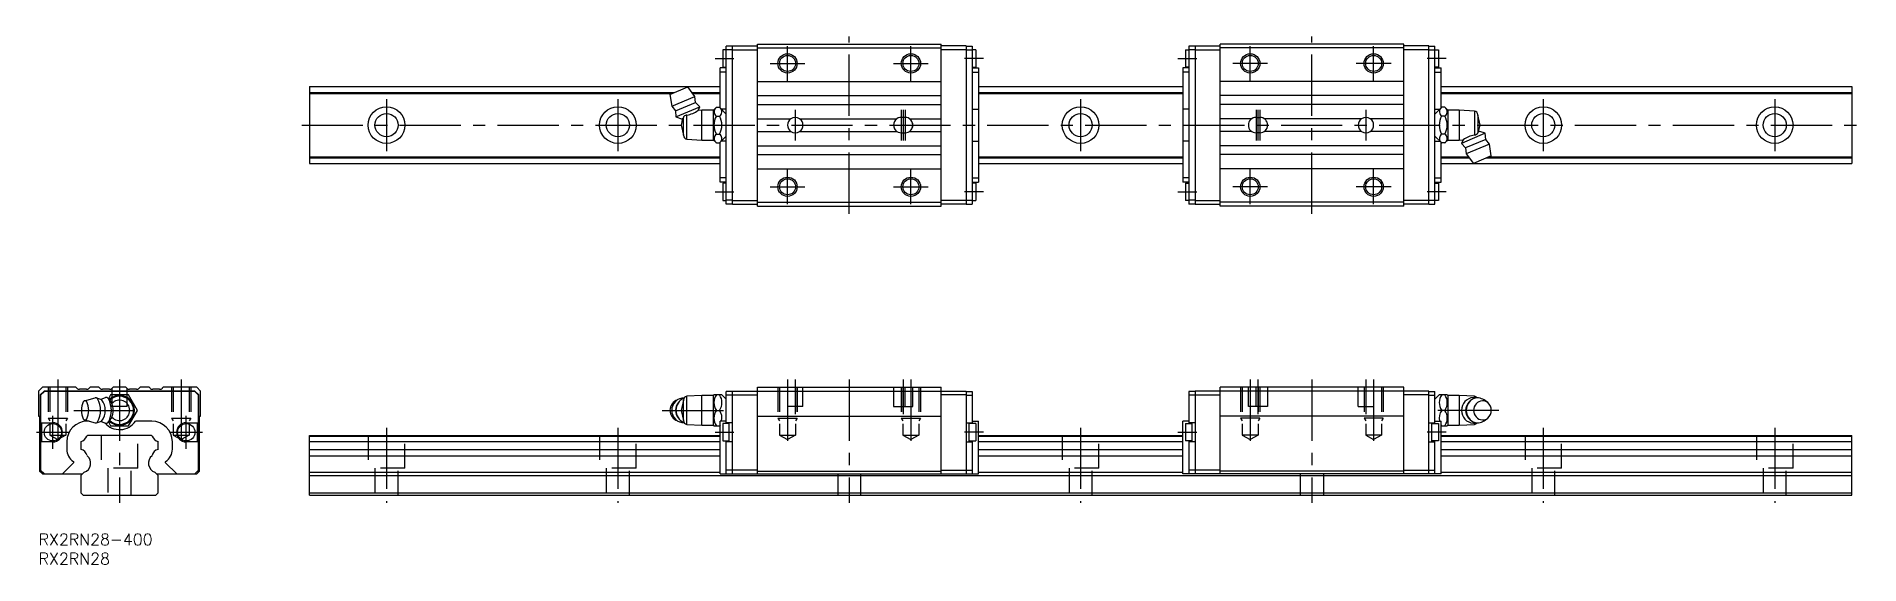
# Model space of a CAD drawing. Extents: x -1 to 472, y -8 to 129.
import ezdxf

# ---------------------------------------------------------------- set-up
doc = ezdxf.new("R2010")
doc.units = 0
doc.header["$LTSCALE"] = 0.5
doc.linetypes.add('CENTER', pattern=[50.8, 31.75, -6.35, 6.35, -6.35])
doc.linetypes.add('DASHED', pattern=[19.05, 12.7, -6.35])
for name, color, linetype in [('MSM_CENTER', 1, 'CENTER'), ('MSM_CONTINUOUS', 7, 'CONTINUOUS'), ('MSM_DASHED', 4, 'DASHED'), ('MSM_NARROW', 5, 'CONTINUOUS'), ('MSM_PART_NUMBER', 7, 'CONTINUOUS')]:
    doc.layers.add(name, color=color, linetype=linetype)
doc.styles.get("Standard").update_dxf_attribs({"font": 'txt.shx', "height": 2, "bigfont": 'bigfont.shx'})

# ---------------------------------------------------------------- blocks, each defined once
blk = doc.blocks.new('*U68')
at = {"layer": 'MSM_PART_NUMBER'}
blk.add_text('RX2RN28-400', height=3, dxfattribs=at).set_placement((0, -3))
blk = doc.blocks.new('*U69')
at = {"layer": 'MSM_PART_NUMBER'}
blk.add_text('RX2RN28', height=3, dxfattribs=at).set_placement((0, -8))

msp = doc.modelspace()

# ---------------------------------------------------------------- linework, layer by layer
at = {"layer": 'MSM_CENTER'}
for p, q in [((210.23, 82.99), (210.23, 128.99)), ((330.23, 82.99), (330.23, 128.99)), ((175.43, 123.29), (180.33, 123.29)), ((194.23, 117.49), (194.23, 126.49)), ((226.23, 117.49), (226.23, 126.49)), ((245.03, 123.29), (240.13, 123.29)), ((295.43, 123.29), (300.33, 123.29)), ((314.23, 117.49), (314.23, 126.49)), ((346.23, 117.49), (346.23, 126.49)), ((365.03, 123.29), (360.13, 123.29)), ((189.73, 121.99), (198.73, 121.99)), ((221.73, 121.99), (230.73, 121.99)), ((318.73, 121.99), (309.73, 121.99)), ((350.73, 121.99), (341.73, 121.99)), ((90.23, 112.74), (90.23, 99.24)), ((150.23, 112.74), (150.23, 99.24)), ((196.23, 109.98), (196.23, 101.99)), ((223.73, 109.99), (223.73, 101.99)), ((224.23, 109.99), (224.23, 101.99)), ((224.73, 109.99), (224.73, 101.99)), ((270.23, 112.74), (270.23, 99.24)), ((315.73, 109.99), (315.73, 101.99)), ((316.23, 109.99), (316.23, 101.99)), ((316.73, 109.99), (316.73, 101.99)), ((344.23, 109.98), (344.23, 101.99)), ((390.23, 112.74), (390.23, 99.24)), ((450.23, 112.74), (450.23, 99.24)), ((68.23, 105.99), (472.23, 105.99)), ((189.73, 89.99), (198.73, 89.99)), ((194.23, 85.49), (194.23, 94.49)), ((221.73, 89.99), (230.73, 89.99)), ((226.23, 85.49), (226.23, 94.49)), ((318.73, 89.99), (309.73, 89.99)), ((314.23, 85.49), (314.23, 94.49)), ((350.73, 89.99), (341.73, 89.99)), ((346.23, 85.49), (346.23, 94.49)), ((175.43, 88.69), (180.33, 88.69)), ((245.03, 88.69), (240.13, 88.69)), ((295.43, 88.69), (300.33, 88.69)), ((365.03, 88.69), (360.13, 88.69)), ((5, 40), (5, 22.41)), ((21, 40), (21, 8)), ((37, 40), (37, 22.41)), ((194.23, 40), (194.23, 22.41)), ((196.23, 40), (196.23, 31)), ((210.23, 40), (210.23, 8)), ((224.23, 40), (224.23, 31)), ((226.23, 40), (226.23, 22.41)), ((314.23, 40), (314.23, 22.41)), ((316.23, 40), (316.23, 31)), ((330.23, 40), (330.23, 8)), ((344.23, 40), (344.23, 31)), ((346.23, 40), (346.23, 22.41)), ((3.7, 22.05), (3.7, 30.55)), ((9.1, 32), (27.61, 32)), ((38.3, 22.05), (38.3, 30.55)), ((161.73, 32), (180.33, 32)), ((378.73, 32), (360.13, 32)), ((-0.55, 26.3), (7.95, 26.3)), ((34.05, 26.3), (42.55, 26.3)), ((90.23, 27.5), (90.23, 8)), ((150.23, 27.5), (150.23, 8)), ((175.43, 26.3), (180.33, 26.3)), ((245.03, 26.3), (240.13, 26.3)), ((270.23, 27.5), (270.23, 8)), ((295.43, 26.3), (300.33, 26.3)), ((365.03, 26.3), (360.13, 26.3)), ((390.23, 27.5), (390.23, 8)), ((450.23, 27.5), (450.23, 8))]:
    msp.add_line(p, q, dxfattribs=at)
at = {"layer": 'MSM_CONTINUOUS'}
for p, q in [((177.43, 125.54), (177.43, 121.04)), ((178.33, 125.54), (177.43, 125.54)), ((178.33, 85.49), (178.33, 126.49)), ((179.93, 126.49), (178.33, 126.49)), ((179.93, 125.49), (178.33, 125.49)), ((179.93, 85.44), (179.93, 126.54)), ((179.93, 126.54), (186.43, 126.54)), ((179.93, 125.54), (186.43, 125.54)), ((186.43, 126.99), (234.03, 126.99)), ((186.43, 84.99), (186.43, 126.99)), ((186.43, 125.99), (234.03, 125.99)), ((234.03, 84.99), (234.03, 126.99)), ((240.53, 126.54), (234.03, 126.54)), ((240.53, 125.54), (234.03, 125.54)), ((240.53, 126.54), (240.53, 85.44)), ((240.53, 126.49), (242.13, 126.49)), ((240.53, 125.49), (242.13, 125.49)), ((242.13, 126.49), (242.13, 85.49)), ((243.03, 125.54), (242.13, 125.54)), ((243.03, 125.54), (243.03, 121.04)), ((297.43, 125.54), (297.43, 121.04)), ((297.43, 125.54), (298.33, 125.54)), ((299.93, 126.49), (298.33, 126.49)), ((298.33, 126.49), (298.33, 85.49)), ((299.93, 125.49), (298.33, 125.49)), ((299.93, 126.54), (299.93, 85.44)), ((299.93, 126.54), (306.43, 126.54)), ((299.93, 125.54), (306.43, 125.54)), ((354.03, 126.99), (306.43, 126.99)), ((306.43, 84.99), (306.43, 126.99)), ((354.03, 125.99), (306.43, 125.99)), ((354.03, 84.99), (354.03, 126.99)), ((360.53, 126.54), (354.03, 126.54)), ((360.53, 125.54), (354.03, 125.54)), ((360.53, 85.44), (360.53, 126.54)), ((360.53, 126.49), (362.13, 126.49)), ((360.53, 125.49), (362.13, 125.49)), ((362.13, 85.49), (362.13, 126.49)), ((362.13, 125.54), (363.03, 125.54)), ((363.03, 125.54), (363.03, 121.04)), ((178.33, 120.82), (176.73, 120.82)), ((176.73, 110.46), (176.73, 120.82)), ((178.33, 119.69), (176.73, 119.69)), ((177.43, 121.04), (178.33, 121.04)), ((242.13, 121.04), (243.03, 121.04)), ((242.13, 120.82), (243.73, 120.82)), ((242.13, 119.69), (243.73, 119.69)), ((243.73, 120.82), (243.73, 91.15)), ((298.33, 120.82), (296.73, 120.82)), ((296.73, 120.82), (296.73, 91.15)), ((298.33, 119.69), (296.73, 119.69)), ((298.33, 121.04), (297.43, 121.04)), ((363.03, 121.04), (362.13, 121.04)), ((362.13, 120.82), (363.73, 120.82)), ((362.13, 119.69), (363.73, 119.69)), ((363.73, 110.46), (363.73, 120.82)), ((70.23, 115.99), (70.23, 95.99)), ((70.23, 115.99), (176.73, 115.99)), ((70.23, 114.47), (164.95, 114.47)), ((70.23, 114.19), (164.28, 114.19)), ((163.73, 113.95), (168.34, 115.91)), ((163.73, 113.95), (164.21, 110.89)), ((170.21, 113.44), (168.34, 115.91)), ((169.43, 114.47), (176.73, 114.47)), ((169.64, 114.19), (176.73, 114.19)), ((186.43, 117.34), (234.03, 117.34)), ((186.43, 113.64), (234.03, 113.64)), ((243.73, 115.99), (296.73, 115.99)), ((243.73, 114.47), (296.73, 114.47)), ((243.73, 114.19), (296.73, 114.19)), ((354.03, 117.34), (306.43, 117.34)), ((354.03, 113.64), (306.43, 113.64)), ((363.73, 115.99), (470.23, 115.99)), ((363.73, 114.47), (470.23, 114.47)), ((363.73, 114.19), (470.23, 114.19)), ((470.23, 115.99), (470.23, 95.99)), ((164.21, 110.89), (170.21, 113.44)), ((164.21, 110.89), (165.18, 109.68)), ((165.18, 109.68), (170.4, 111.89)), ((165.18, 109.68), (165.3, 108.1)), ((165.3, 108.1), (171.45, 110.71)), ((170.4, 111.89), (170.21, 113.44)), ((171.45, 110.71), (170.4, 111.89)), ((172.03, 109.86), (171.03, 109.8)), ((171.04, 109.79), (171.45, 110.71)), ((172.03, 102.11), (172.03, 109.86)), ((175.03, 109.86), (172.03, 109.86)), ((175.77, 110.6), (175.03, 109.86)), ((175.03, 102.11), (175.03, 109.86)), ((175.77, 110.6), (176.6, 110.6)), ((178.33, 108.86), (176.6, 110.6)), ((178.33, 110.13), (177.06, 110.13)), ((186.43, 111.34), (234.03, 111.34)), ((242.13, 110.13), (243.73, 110.13)), ((298.33, 110.13), (296.73, 110.13)), ((354.03, 111.34), (306.43, 111.34)), ((363.87, 110.6), (362.13, 108.86)), ((362.13, 110.13), (363.4, 110.13)), ((364.7, 110.6), (363.87, 110.6)), ((365.43, 109.86), (364.7, 110.6)), ((368.43, 109.86), (365.43, 109.86)), ((365.43, 109.86), (365.43, 102.11)), ((372.35, 109.63), (368.43, 109.86)), ((368.43, 109.86), (368.43, 102.11)), ((372.35, 109.63), (372.35, 103.39)), ((165.3, 108.1), (166.7, 107.61)), ((167.03, 107.75), (166.63, 105.99)), ((166.63, 105.99), (167.23, 103.34)), ((166.7, 107.61), (167.15, 107.8)), ((167.15, 107.8), (167.23, 107.97)), ((167.23, 103.34), (167.23, 107.97)), ((168.12, 102.34), (168.12, 108.58)), ((175.77, 108.29), (176.6, 108.29)), ((186.43, 107.64), (195.1, 107.64)), ((186.43, 104.34), (195.1, 104.34)), ((197.36, 107.64), (222.6, 107.64)), ((197.36, 104.34), (222.6, 104.34)), ((224.73, 107.99), (223.73, 107.99)), ((225.86, 107.64), (234.03, 107.64)), ((225.86, 104.34), (234.03, 104.34)), ((314.6, 107.64), (306.43, 107.64)), ((314.6, 104.34), (306.43, 104.34)), ((315.73, 107.99), (316.73, 107.99)), ((343.1, 107.64), (317.86, 107.64)), ((343.1, 104.34), (317.86, 104.34)), ((354.03, 107.64), (345.36, 107.64)), ((354.03, 104.34), (345.36, 104.34)), ((364.7, 108.29), (363.87, 108.29)), ((373.83, 105.99), (373.23, 108.64)), ((373.23, 108.64), (373.23, 104)), ((373.31, 104.17), (373.23, 104)), ((373.77, 104.36), (373.31, 104.17)), ((373.43, 104.22), (373.83, 105.99)), ((375.16, 103.87), (373.77, 104.36)), ((168.12, 102.34), (172.03, 102.11)), ((172.03, 102.11), (175.03, 102.11)), ((175.03, 102.11), (175.77, 101.37)), ((175.77, 103.68), (176.6, 103.68)), ((175.77, 101.37), (176.6, 101.37)), ((176.6, 101.37), (178.33, 103.11)), ((176.73, 91.15), (176.73, 101.51)), ((178.33, 101.84), (177.06, 101.84)), ((186.43, 100.64), (234.03, 100.64)), ((223.73, 103.99), (224.73, 103.99)), ((242.13, 101.84), (243.73, 101.84)), ((298.33, 101.84), (296.73, 101.84)), ((354.03, 100.64), (306.43, 100.64)), ((316.73, 103.99), (315.73, 103.99)), ((362.13, 103.11), (363.87, 101.37)), ((362.13, 101.84), (363.4, 101.84)), ((363.73, 91.15), (363.73, 101.51)), ((364.7, 103.68), (363.87, 103.68)), ((364.7, 101.37), (363.87, 101.37)), ((364.7, 101.37), (365.43, 102.11)), ((365.43, 102.11), (368.43, 102.11)), ((368.43, 102.11), (369.43, 102.17)), ((375.16, 103.87), (369.01, 101.26)), ((369.43, 102.18), (369.01, 101.26)), ((369.01, 101.26), (370.06, 100.08)), ((375.28, 102.29), (370.06, 100.08)), ((370.06, 100.08), (370.26, 98.53)), ((376.26, 101.08), (370.26, 98.53)), ((375.28, 102.29), (375.16, 103.87)), ((376.26, 101.08), (375.28, 102.29)), ((376.73, 98.02), (376.26, 101.08)), ((70.23, 97.79), (176.73, 97.79)), ((70.23, 97.5), (176.73, 97.5)), ((70.23, 95.99), (176.73, 95.99)), ((186.43, 98.34), (234.03, 98.34)), ((186.43, 94.64), (234.03, 94.64)), ((243.73, 97.79), (296.73, 97.79)), ((243.73, 97.5), (296.73, 97.5)), ((243.73, 95.99), (296.73, 95.99)), ((354.03, 98.34), (306.43, 98.34)), ((354.03, 94.64), (306.43, 94.64)), ((363.73, 97.79), (370.82, 97.79)), ((363.73, 97.5), (371.04, 97.5)), ((363.73, 95.99), (470.23, 95.99)), ((370.26, 98.53), (372.13, 96.06)), ((376.73, 98.02), (372.13, 96.06)), ((375.52, 97.5), (470.23, 97.5)), ((376.18, 97.79), (470.23, 97.79)), ((178.33, 92.29), (176.73, 92.29)), ((178.33, 91.15), (176.73, 91.15)), ((177.43, 90.94), (177.43, 86.44)), ((178.33, 90.94), (177.43, 90.94)), ((242.13, 92.29), (243.73, 92.29)), ((242.13, 91.15), (243.73, 91.15)), ((243.03, 90.94), (242.13, 90.94)), ((243.03, 90.94), (243.03, 86.44)), ((298.33, 92.29), (296.73, 92.29)), ((298.33, 91.15), (296.73, 91.15)), ((297.43, 90.94), (297.43, 86.44)), ((297.43, 90.94), (298.33, 90.94)), ((362.13, 92.29), (363.73, 92.29)), ((362.13, 91.15), (363.73, 91.15)), ((362.13, 90.94), (363.03, 90.94)), ((363.03, 90.94), (363.03, 86.44)), ((177.43, 86.44), (178.33, 86.44)), ((179.93, 86.49), (178.33, 86.49)), ((179.93, 85.49), (178.33, 85.49)), ((179.93, 86.44), (186.43, 86.44)), ((179.93, 85.44), (186.43, 85.44)), ((186.43, 85.99), (234.03, 85.99)), ((240.53, 86.44), (234.03, 86.44)), ((240.53, 85.44), (234.03, 85.44)), ((240.53, 86.49), (242.13, 86.49)), ((240.53, 85.49), (242.13, 85.49)), ((242.13, 86.44), (243.03, 86.44)), ((298.33, 86.44), (297.43, 86.44)), ((299.93, 86.49), (298.33, 86.49)), ((299.93, 85.49), (298.33, 85.49)), ((299.93, 86.44), (306.43, 86.44)), ((299.93, 85.44), (306.43, 85.44)), ((354.03, 85.99), (306.43, 85.99)), ((360.53, 86.44), (354.03, 86.44)), ((360.53, 85.44), (354.03, 85.44)), ((360.53, 86.49), (362.13, 86.49)), ((360.53, 85.49), (362.13, 85.49)), ((363.03, 86.44), (362.13, 86.44)), ((186.43, 84.99), (234.03, 84.99)), ((354.03, 84.99), (306.43, 84.99)), ((1, 38), (0, 37)), ((9.65, 38), (1, 38)), ((9.91, 37.74), (9.65, 38)), ((13.35, 38), (13.09, 37.74)), ((15.65, 38), (13.35, 38)), ((15.91, 37.74), (15.65, 38)), ((19.35, 38), (19.09, 37.74)), ((22.65, 38), (19.35, 38)), ((22.91, 37.74), (22.65, 38)), ((26.35, 38), (26.09, 37.74)), ((28.65, 38), (26.35, 38)), ((28.91, 37.74), (28.65, 38)), ((32.35, 38), (32.09, 37.74)), ((41, 38), (32.35, 38)), ((42, 37), (41, 38)), ((186.43, 38), (234.03, 38)), ((186.43, 15.5), (186.43, 38)), ((234.03, 15.5), (234.03, 38)), ((306.43, 15.5), (306.43, 38)), ((354.03, 38), (306.43, 38)), ((354.03, 15.5), (354.03, 38)), ((0, 37), (0, 30.5)), ((1.45, 37), (0.45, 36)), ((0.45, 36), (0.45, 16.5)), ((1.5, 36.9), (0.5, 35.9)), ((0.5, 35.9), (0.5, 28.8)), ((40.55, 37), (1.45, 37)), ((40.5, 36.9), (1.5, 36.9)), ((12.39, 37.45), (10.61, 37.45)), ((11.92, 34.48), (14.68, 35.24)), ((14.98, 35.24), (16.34, 34.82)), ((16.2, 34.86), (17.39, 35.3)), ((18.39, 37.45), (16.61, 37.45)), ((18.06, 35.11), (18.91, 34.01)), ((18.69, 36), (18.13, 35.02)), ((23.31, 36), (18.69, 36)), ((25.61, 32), (23.31, 36)), ((25.39, 37.45), (23.61, 37.45)), ((31.39, 37.45), (29.61, 37.45)), ((41.5, 35.9), (40.5, 36.9)), ((41.55, 36), (40.55, 37)), ((41.5, 28.8), (41.5, 35.9)), ((41.55, 16.5), (41.55, 36)), ((42, 30.5), (42, 37)), ((167.23, 34.65), (166.63, 32)), ((167.23, 29.35), (167.23, 34.65)), ((172.03, 35.88), (168.12, 35.64)), ((168.12, 28.36), (168.12, 35.64)), ((175.03, 35.88), (172.03, 35.88)), ((172.03, 28.13), (172.03, 35.88)), ((175.15, 36), (175.03, 35.88)), ((175.03, 28.13), (175.03, 35.88)), ((177.21, 36), (175.15, 36)), ((178.33, 34.88), (177.21, 36)), ((179.93, 36.9), (178.33, 36.9)), ((178.33, 28.55), (178.33, 36.9)), ((179.93, 35.9), (178.33, 35.9)), ((179.93, 15.5), (179.93, 37)), ((179.93, 37), (240.53, 37)), ((179.93, 36), (186.43, 36)), ((240.53, 36), (234.03, 36)), ((240.53, 37), (240.53, 15.5)), ((240.53, 36.9), (242.13, 36.9)), ((240.53, 35.9), (242.13, 35.9)), ((242.13, 36.9), (242.13, 28.55)), ((298.33, 36.9), (298.33, 28.55)), ((299.93, 36.9), (298.33, 36.9)), ((299.93, 35.9), (298.33, 35.9)), ((299.93, 37), (299.93, 15.5)), ((360.53, 37), (299.93, 37)), ((299.93, 36), (306.43, 36)), ((360.53, 36), (354.03, 36)), ((360.53, 15.5), (360.53, 37)), ((360.53, 36.9), (362.13, 36.9)), ((360.53, 35.9), (362.13, 35.9)), ((362.13, 28.55), (362.13, 36.9)), ((363.25, 36), (362.13, 34.88)), ((365.31, 36), (363.25, 36)), ((365.43, 35.88), (365.31, 36)), ((368.43, 35.88), (365.43, 35.88)), ((365.43, 35.88), (365.43, 28.13)), ((372.35, 35.64), (368.43, 35.88)), ((368.43, 35.88), (368.43, 28.13)), ((371.26, 34.43), (370.93, 34.11)), ((372.35, 35.64), (372.35, 35.33)), ((0, 30.5), (0.25, 30.5)), ((0.25, 30.5), (0.25, 16.25)), ((0.5, 28.8), (3.7, 28.8)), ((0.75, 28.8), (0.75, 23.8)), ((11.92, 29.52), (14.68, 28.76)), ((13.08, 29.2), (12.67, 29.2)), ((14.98, 28.76), (16.34, 29.18)), ((16.2, 29.14), (17.39, 28.7)), ((18.06, 28.89), (18.91, 29.99)), ((18.13, 28.98), (18.69, 28)), ((23.31, 28), (25.61, 32)), ((29.33, 29.2), (25.14, 29.2)), ((38.3, 28.8), (41.5, 28.8)), ((41.25, 23.8), (41.25, 28.8)), ((41.75, 16.25), (41.75, 30.5)), ((41.75, 30.5), (42, 30.5)), ((166.63, 32), (167.23, 29.35)), ((175.77, 32), (176.6, 32)), ((176.73, 15.5), (176.73, 29.2)), ((178.33, 29.2), (176.73, 29.2)), ((179.13, 28.55), (177.43, 28.55)), ((177.43, 28.55), (177.43, 24.05)), ((179.93, 28.8), (178.33, 28.8)), ((179.13, 23.8), (179.13, 28.8)), ((186.43, 30.5), (234.03, 30.5)), ((240.53, 28.8), (242.13, 28.8)), ((241.33, 23.8), (241.33, 28.8)), ((243.03, 28.55), (241.33, 28.55)), ((242.13, 29.2), (243.73, 29.2)), ((243.03, 28.55), (243.03, 24.05)), ((243.73, 15.5), (243.73, 29.2)), ((296.73, 15.5), (296.73, 29.2)), ((298.33, 29.2), (296.73, 29.2)), ((297.43, 28.55), (299.13, 28.55)), ((297.43, 28.55), (297.43, 24.05)), ((299.93, 28.8), (298.33, 28.8)), ((299.13, 23.8), (299.13, 28.8)), ((354.03, 30.5), (306.43, 30.5)), ((360.53, 28.8), (362.13, 28.8)), ((361.33, 23.8), (361.33, 28.8)), ((361.33, 28.55), (363.03, 28.55)), ((362.13, 29.2), (363.73, 29.2)), ((363.03, 28.55), (363.03, 24.05)), ((363.73, 15.5), (363.73, 29.2)), ((364.7, 32), (363.87, 32)), ((370.93, 29.89), (371.26, 29.57)), ((372.35, 28.67), (372.35, 28.36)), ((3.7, 23.8), (0.5, 23.8)), ((0.5, 23.8), (0.5, 16.5)), ((7.3, 23.83), (7.3, 21.92)), ((11, 23.94), (11, 21.86)), ((12.8, 25.5), (12.52, 25.34)), ((29.2, 25.5), (12.8, 25.5)), ((18.69, 28), (23.31, 28)), ((29.48, 25.34), (29.2, 25.5)), ((31, 21.86), (31, 23.94)), ((34.7, 21.92), (34.7, 23.83)), ((41.5, 23.8), (38.3, 23.8)), ((41.5, 16.5), (41.5, 23.8)), ((70.23, 25.5), (176.73, 25.5)), ((70.23, 10), (70.23, 25.5)), ((70.23, 25.34), (176.73, 25.34)), ((70.23, 23.94), (176.73, 23.94)), ((168.12, 28.36), (172.03, 28.13)), ((172.03, 28.13), (175.03, 28.13)), ((175.03, 28.13), (175.15, 28)), ((175.15, 28), (176.73, 28)), ((176.73, 28.26), (176.6, 28)), ((177.43, 24.05), (179.13, 24.05)), ((178.33, 15.5), (178.33, 24.05)), ((179.93, 23.8), (178.33, 23.8)), ((240.53, 23.8), (242.13, 23.8)), ((241.33, 24.05), (243.03, 24.05)), ((242.13, 24.05), (242.13, 15.5)), ((243.73, 25.5), (296.73, 25.5)), ((243.73, 25.34), (296.73, 25.34)), ((243.73, 23.94), (296.73, 23.94)), ((299.13, 24.05), (297.43, 24.05)), ((298.33, 24.05), (298.33, 15.5)), ((299.93, 23.8), (298.33, 23.8)), ((360.53, 23.8), (362.13, 23.8)), ((363.03, 24.05), (361.33, 24.05)), ((362.13, 15.5), (362.13, 24.05)), ((363.73, 28), (365.31, 28)), ((363.73, 25.5), (470.23, 25.5)), ((363.73, 25.34), (470.23, 25.34)), ((363.73, 23.94), (470.23, 23.94)), ((365.31, 28), (365.43, 28.13)), ((365.43, 28.13), (368.43, 28.13)), ((368.43, 28.13), (372.35, 28.36)), ((470.23, 10), (470.23, 25.5)), ((70.23, 21.86), (176.73, 21.86)), ((70.23, 20.24), (176.73, 20.24)), ((243.73, 21.86), (296.73, 21.86)), ((243.73, 20.24), (296.73, 20.24)), ((363.73, 21.86), (470.23, 21.86)), ((363.73, 20.24), (470.23, 20.24)), ((0.25, 16.25), (1, 15.5)), ((0.45, 16.5), (1.45, 15.5)), ((0.5, 16.5), (1.5, 15.5)), ((1, 15.5), (11.4, 15.5)), ((9.09, 18.42), (6.17, 15.5)), ((11.85, 15.95), (11, 15.1)), ((11, 15.1), (11, 10.6)), ((31, 15.1), (30.15, 15.95)), ((30.6, 15.5), (41, 15.5)), ((31, 10.6), (31, 15.1)), ((35.83, 15.5), (32.91, 18.42)), ((40.5, 15.5), (41.5, 16.5)), ((40.55, 15.5), (41.55, 16.5)), ((41, 15.5), (41.75, 16.25)), ((70.23, 15.95), (176.73, 15.95)), ((70.23, 15.1), (470.23, 15.1)), ((176.73, 15.5), (243.73, 15.5)), ((186.43, 16.5), (178.33, 16.5)), ((186.43, 16.25), (234.03, 16.25)), ((234.03, 16.5), (242.13, 16.5)), ((243.73, 15.95), (296.73, 15.95)), ((363.73, 15.5), (296.73, 15.5)), ((306.43, 16.5), (298.33, 16.5)), ((354.03, 16.25), (306.43, 16.25)), ((354.03, 16.5), (362.13, 16.5)), ((363.73, 15.95), (470.23, 15.95)), ((11, 10.6), (11.6, 10)), ((11.6, 10), (30.4, 10)), ((30.4, 10), (31, 10.6)), ((70.23, 10.6), (470.23, 10.6)), ((70.23, 10), (470.23, 10))]:
    msp.add_line(p, q, dxfattribs=at)
for centre, radius in [((194.23, 121.99), 2.07), ((226.23, 121.99), 2.07), ((314.23, 121.99), 2.07), ((346.23, 121.99), 2.07), ((90.23, 105.99), 4.75), ((90.23, 105.99), 3), ((150.23, 105.99), 4.75), ((150.23, 105.99), 3), ((270.23, 105.99), 4.75), ((270.23, 105.99), 3), ((390.23, 105.99), 4.75), ((390.23, 105.99), 3), ((450.23, 105.99), 4.75), ((450.23, 105.99), 3), ((194.23, 89.99), 2.07), ((226.23, 89.99), 2.07), ((314.23, 89.99), 2.07), ((346.23, 89.99), 2.07), ((3.7, 26.3), 2.25), ((38.3, 26.3), 2.25)]:
    msp.add_circle(centre, radius, dxfattribs=at)
for centre, radius, start, end in [((167.08, 115.16), 6.66, 278.9382, 306.4783), ((176.29, 109.44), 1.13, 147.819, 187.1039), ((177.03, 109.74), 1.91, 193.1567, 228.9785), ((177.67, 108.63), 2.74, 133.9659, 148.8452), ((174.7, 108.63), 2.74, 31.1548, 46.0341), ((175.34, 109.74), 1.91, 311.0215, 346.8433), ((176.08, 109.44), 1.13, 352.8961, 32.181), ((364.39, 109.44), 1.13, 147.819, 187.1039), ((365.13, 109.74), 1.91, 193.1567, 228.9785), ((365.77, 108.63), 2.74, 133.9659, 148.8452), ((362.8, 108.63), 2.74, 31.1548, 46.0341), ((363.44, 109.74), 1.91, 311.0215, 346.8433), ((364.18, 109.44), 1.13, 352.8961, 32.181), ((372.23, 108.64), 1, 0.0008, 83.2233), ((167.56, 107.96), 0.328, 145.0505, 178.7503), ((168.13, 107.45), 1.1, 107.1209, 140.1281), ((168.49, 106.6), 2.01, 100.6547, 109.631), ((179.79, 105.99), 4.64, 150.1609, 209.8391), ((172.57, 105.99), 4.64, 330.1609, 29.8391), ((196.23, 105.99), 2, 124.4115, 235.5885), ((196.23, 105.96), 2.02, 55.9202, 124.0798), ((196.23, 106.01), 2.02, 235.9202, 304.0798), ((196.23, 105.99), 2, 304.4115, 55.5885), ((223.73, 105.99), 2, 90, 270), ((223.73, 105.99), 2, 124.4115, 235.5885), ((224.73, 105.99), 2, 270, 90), ((224.73, 105.99), 2, 304.4115, 55.5885), ((315.73, 105.99), 2, 90, 270), ((316.73, 105.99), 2, 270, 90), ((344.23, 105.99), 2, 124.4115, 235.5885), ((344.23, 105.96), 2.02, 55.9202, 124.0798), ((344.23, 106.01), 2.02, 235.9202, 304.0798), ((344.23, 105.99), 2, 304.4115, 55.5885), ((367.89, 105.99), 4.64, 150.1609, 209.8391), ((360.67, 105.99), 4.64, 330.1609, 29.8391), ((168.23, 103.34), 1, 180.0008, 263.2233), ((177.03, 102.23), 1.91, 131.0215, 166.8433), ((176.29, 102.53), 1.13, 172.8961, 212.181), ((177.67, 103.34), 2.74, 211.1548, 226.0341), ((175.34, 102.23), 1.91, 13.1567, 48.9785), ((174.7, 103.34), 2.74, 313.9659, 328.8452), ((176.08, 102.53), 1.13, 327.819, 7.1039), ((365.13, 102.23), 1.91, 131.0215, 166.8433), ((364.39, 102.53), 1.13, 172.8961, 212.181), ((365.77, 103.34), 2.74, 211.1548, 226.0341), ((363.44, 102.23), 1.91, 13.1567, 48.9785), ((362.8, 103.34), 2.74, 313.9659, 328.8452), ((364.18, 102.53), 1.13, 327.819, 7.1039), ((373.39, 96.81), 6.66, 98.9382, 126.4783), ((371.98, 105.37), 2.01, 280.6547, 289.631), ((372.33, 104.52), 1.1, 287.1209, 320.1281), ((372.91, 104.01), 0.328, 325.0505, 358.7503), ((10.61, 38.45), 1, 225, 270), ((16.19, 32), 5.1, 154.2008, 205.7992), ((12.05, 34.01), 0.495, 25.5518, 154.4482), ((12.39, 38.45), 1, 270, 315), ((7.91, 32), 5.1, 334.2008, 25.7992), ((14.82, 34.73), 0.525, 29.5122, 105.3259), ((9.99, 32), 6.08, 330.505, 29.495), ((16.61, 38.45), 1, 225, 270), ((12.66, 32), 4.63, 322.579, 37.421), ((17.6, 34.75), 0.589, 27.8192, 110.3634), ((12.47, 32), 6.41, 331.842, 28.158), ((21, 32), 3.88, 226.0602, 133.9398), ((18.39, 38.45), 1, 270, 315), ((21, 32), 3.64, 225.6043, 134.3957), ((14.85, 32), 4.53, 333.67, 26.33), ((21, 32), 2.65, 221.5195, 138.4805), ((23.61, 38.45), 1, 225, 270), ((25.39, 38.45), 1, 270, 315), ((29.61, 38.45), 1, 225, 270), ((31.39, 38.45), 1, 270, 315), ((166.61, 32), 2.87, 108.8608, 251.1392), ((167.45, 32), 3.25, 90.3935, 269.6065), ((168.21, 32), 3.03, 137.3434, 222.6566), ((168.74, 32), 3.44, 113.5657, 246.4343), ((168.23, 34.65), 1, 96.7767, 179.9992), ((178.69, 34), 3.54, 145.6279, 214.3721), ((173.68, 34), 3.54, 325.6279, 34.3721), ((366.79, 34), 3.54, 145.622, 214.378), ((361.78, 34), 3.54, 325.622, 34.378), ((372.36, 32), 3.35, 94.7406, 265.2594), ((373.07, 32), 3, 135.3097, 224.6903), ((373.71, 32), 3.45, 135.3097, 224.6903), ((373.27, 32.41), 2.85, 94.7602, 134.9768), ((372.09, 32.5), 2.84, 74.1243, 89.9896), ((374.64, 32), 2.51, 94.7406, 265.2594), ((372.23, 34.65), 1, 36.9178, 83.2233), ((372.84, 31.1), 4.15, 44.3486, 87.2988), ((374.61, 32.84), 1.67, 44.3485, 96.0818), ((374.1, 32), 2.63, 310.355, 49.645), ((3.7, 26.3), 2.5, 270, 90), ((12.67, 23.83), 5.37, 90, 180), ((12.05, 29.99), 0.495, 205.5521, 334.4479), ((14.82, 29.27), 0.525, 254.6741, 330.4878), ((21, 32), 5, 220.1637, 325.9589), ((17.6, 29.25), 0.589, 249.6365, 332.1807), ((29.33, 23.83), 5.37, 0, 90), ((38.3, 26.3), 2.5, 90, 270), ((168.23, 29.35), 1, 180.0008, 263.2233), ((178.69, 30), 3.54, 145.6279, 214.3721), ((173.68, 30), 3.54, 346.8903, 34.3721), ((366.79, 30), 3.54, 145.622, 193.1117), ((361.78, 30), 3.54, 325.622, 34.378), ((373.27, 31.59), 2.85, 225.0232, 265.2398), ((372.09, 31.5), 2.84, 270.0104, 285.8757), ((372.23, 29.35), 1, 276.7767, 323.0822), ((372.84, 32.9), 4.15, 272.7012, 315.6514), ((374.61, 31.16), 1.67, 263.9182, 315.6515), ((10.52, 25.98), 2.1, 283.2606, 342.1055), ((31.48, 25.98), 2.1, 197.8945, 256.7394), ((366.79, 30), 3.54, 210.1917, 214.378), ((11.07, 21.92), 3.77, 180, 237.668), ((10.52, 19.82), 2.1, 11.6299, 76.7394), ((11, 18.3), 2.5, 289.8363, 50.9443), ((31, 18.3), 2.5, 129.0557, 250.1637), ((31.48, 19.82), 2.1, 103.2606, 168.3701), ((30.93, 21.92), 3.77, 302.332, 0), ((8.95, 18.56), 0.2, 314.9997, 57.6696), ((33.05, 18.56), 0.2, 122.3304, 225.0003)]:
    msp.add_arc(centre, radius, start, end, dxfattribs=at)
at = {"layer": 'MSM_DASHED'}
for p, q in [((2.5, 38), (2.5, 30)), ((2.93, 38), (2.93, 25.6)), ((7.07, 38), (7.07, 25.6)), ((7.5, 38), (7.5, 30)), ((34.5, 38), (34.5, 30)), ((34.93, 38), (34.93, 25.6)), ((39.07, 38), (39.07, 25.6)), ((39.5, 38), (39.5, 30)), ((191.73, 38), (191.73, 30)), ((192.17, 38), (192.17, 25.6)), ((194.23, 38), (194.23, 33)), ((196.3, 38), (196.3, 25.6)), ((196.73, 38), (196.73, 30)), ((198.23, 33), (198.23, 38)), ((221.73, 38), (221.73, 33)), ((223.73, 38), (223.73, 30)), ((224.17, 38), (224.17, 25.6)), ((224.73, 33), (224.73, 38)), ((226.73, 33), (226.73, 38)), ((228.3, 38), (228.3, 25.6)), ((228.73, 38), (228.73, 30)), ((311.73, 38), (311.73, 30)), ((312.17, 38), (312.17, 25.6)), ((313.73, 33), (313.73, 38)), ((315.73, 33), (315.73, 38)), ((316.3, 38), (316.3, 25.6)), ((316.73, 38), (316.73, 30)), ((318.73, 38), (318.73, 33)), ((342.23, 33), (342.23, 38)), ((343.73, 38), (343.73, 30)), ((344.17, 38), (344.17, 25.6)), ((346.23, 38), (346.23, 33)), ((348.3, 38), (348.3, 25.6)), ((348.73, 38), (348.73, 30)), ((19, 37.66), (19, 33)), ((23, 33), (23, 37.66)), ((2.5, 30), (7.5, 30)), ((2.5, 30), (2.93, 29.25)), ((7.5, 30), (7.07, 29.25)), ((23, 33), (19, 33)), ((34.5, 30), (39.5, 30)), ((34.5, 30), (34.93, 29.25)), ((39.5, 30), (39.07, 29.25)), ((191.73, 30), (196.73, 30)), ((191.73, 30), (192.17, 29.25)), ((198.23, 33), (194.23, 33)), ((196.73, 30), (196.3, 29.25)), ((221.73, 33), (226.73, 33)), ((223.73, 30), (228.73, 30)), ((223.73, 30), (224.17, 29.25)), ((228.73, 30), (228.3, 29.25)), ((316.73, 30), (311.73, 30)), ((311.73, 30), (312.17, 29.25)), ((318.73, 33), (313.73, 33)), ((316.73, 30), (316.3, 29.25)), ((342.23, 33), (346.23, 33)), ((348.73, 30), (343.73, 30)), ((343.73, 30), (344.17, 29.25)), ((348.73, 30), (348.3, 29.25)), ((2.93, 25.6), (7.07, 25.6)), ((2.93, 25.6), (5, 24.41)), ((7.07, 25.6), (5, 24.41)), ((16.25, 25.5), (16.25, 17)), ((25.75, 17), (25.75, 25.5)), ((34.93, 25.6), (39.07, 25.6)), ((34.93, 25.6), (37, 24.41)), ((39.07, 25.6), (37, 24.41)), ((85.48, 25.5), (85.48, 17)), ((94.98, 17), (94.98, 25.5)), ((145.48, 25.5), (145.48, 17)), ((154.98, 17), (154.98, 25.5)), ((192.17, 25.6), (196.3, 25.6)), ((192.17, 25.6), (194.23, 24.41)), ((196.3, 25.6), (194.23, 24.41)), ((224.17, 25.6), (228.3, 25.6)), ((224.17, 25.6), (226.23, 24.41)), ((228.3, 25.6), (226.23, 24.41)), ((265.48, 25.5), (265.48, 17)), ((274.98, 17), (274.98, 25.5)), ((316.3, 25.6), (312.17, 25.6)), ((312.17, 25.6), (314.23, 24.41)), ((316.3, 25.6), (314.23, 24.41)), ((348.3, 25.6), (344.17, 25.6)), ((344.17, 25.6), (346.23, 24.41)), ((348.3, 25.6), (346.23, 24.41)), ((385.48, 25.5), (385.48, 17)), ((394.98, 17), (394.98, 25.5)), ((445.48, 25.5), (445.48, 17)), ((454.98, 17), (454.98, 25.5)), ((25.75, 17), (16.25, 17)), ((18, 17), (18, 10)), ((24, 10), (24, 17)), ((94.98, 17), (85.48, 17)), ((87.23, 17), (87.23, 10)), ((93.23, 10), (93.23, 17)), ((154.98, 17), (145.48, 17)), ((147.23, 17), (147.23, 10)), ((153.23, 10), (153.23, 17)), ((207.23, 15.5), (207.23, 10)), ((213.23, 10), (213.23, 15.5)), ((274.98, 17), (265.48, 17)), ((267.23, 17), (267.23, 10)), ((273.23, 10), (273.23, 17)), ((327.23, 10), (327.23, 15.5)), ((333.23, 15.5), (333.23, 10)), ((394.98, 17), (385.48, 17)), ((387.23, 17), (387.23, 10)), ((393.23, 10), (393.23, 17)), ((454.98, 17), (445.48, 17)), ((447.23, 17), (447.23, 10)), ((453.23, 10), (453.23, 17))]:
    msp.add_line(p, q, dxfattribs=at)
at = {"layer": 'MSM_NARROW'}
for centre in [(194.23, 121.99), (226.23, 121.99), (314.23, 121.99), (346.23, 121.99), (194.23, 89.99), (226.23, 89.99), (314.23, 89.99), (346.23, 89.99)]:
    msp.add_circle(centre, 2.5, dxfattribs=at)

# ---------------------------------------------------------------- block references
at = {"layer": 'MSM_CONTINUOUS'}
for name in ['*U68', '*U69']:
    msp.add_blockref(name, (0, 0), dxfattribs=at)

doc.saveas('drawing.dxf')
